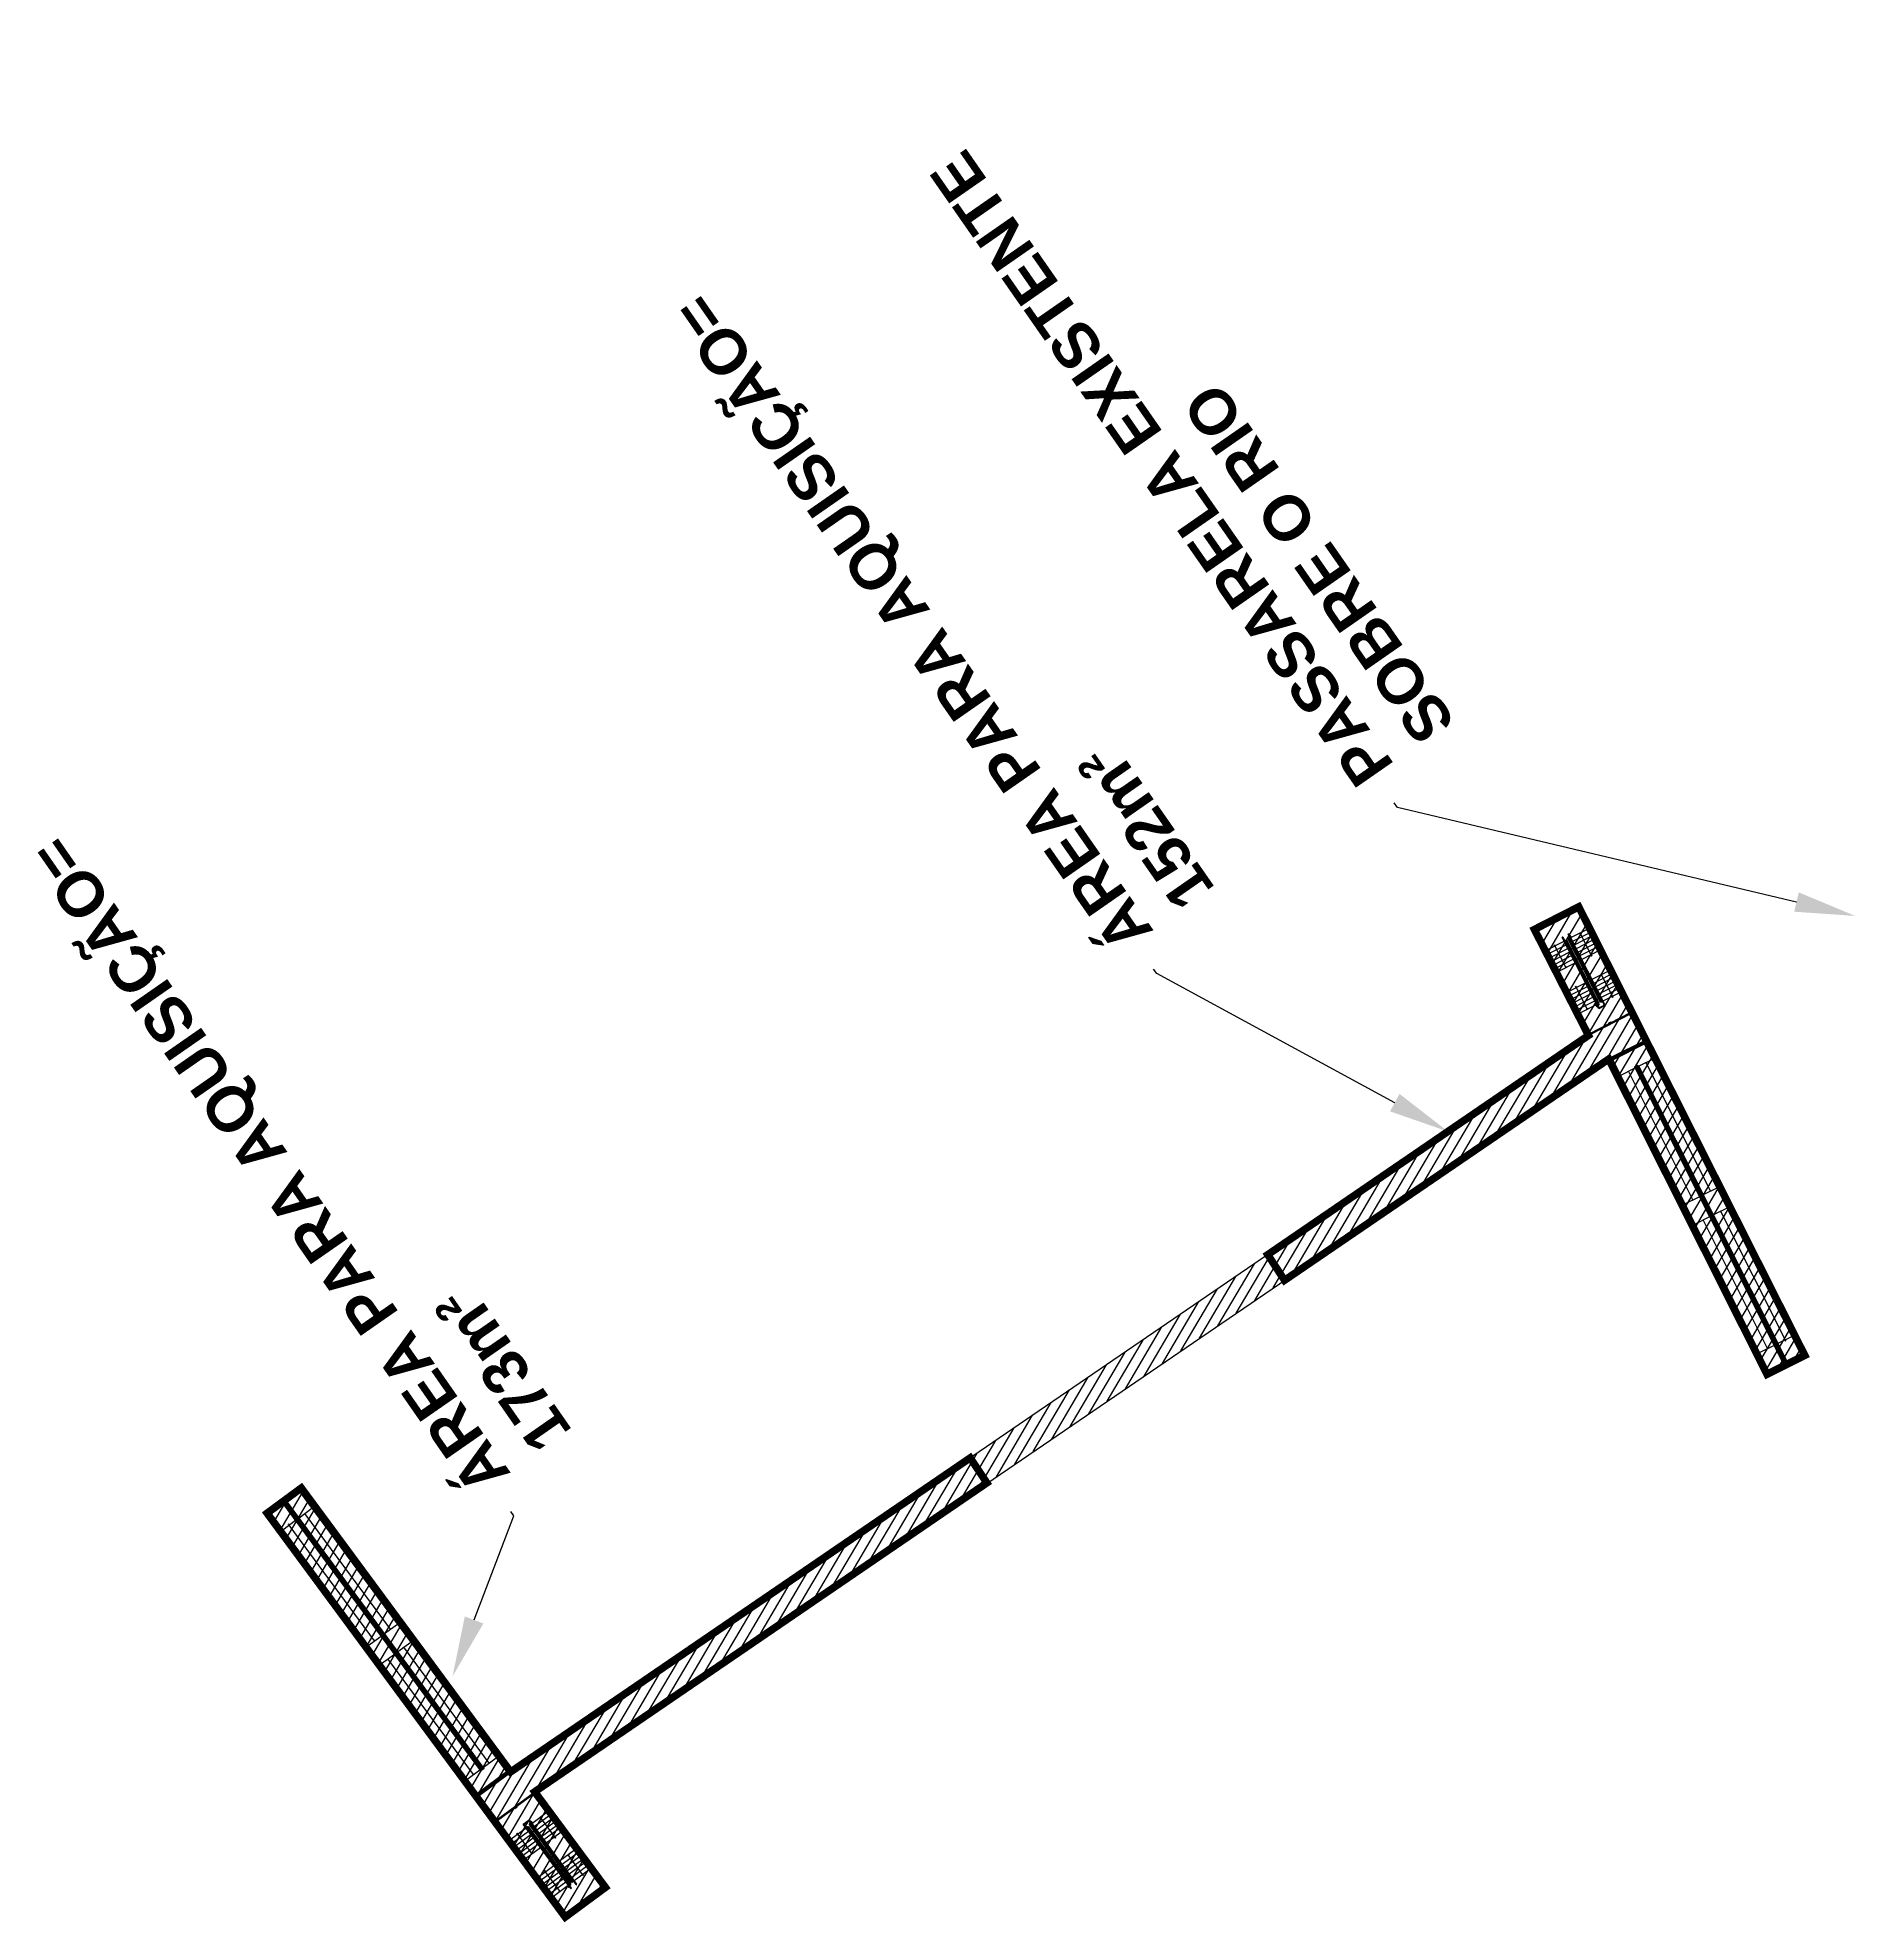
# Model space of a CAD drawing. Header units: metres. Extents: x 292198 to 326394, y 7397335 to 7462838.
# Drawn here: x 307733.7 to 307855, y 7434253.6 to 7434379.3 of the extents above; entities that cross this region are included whole.
import ezdxf
from ezdxf import colors
from ezdxf.entities.mleader import LeaderData, LeaderLine
from ezdxf.math import Vec2, Vec3

# ---------------------------------------------------------------- set-up
doc = ezdxf.new("R2010")
doc.units = ezdxf.units.M
doc.layers.get('0').update_dxf_attribs({"color": 5})
for name, color, linetype in [('_PASSARELA A CONSTRUIR', 230, 'Continuous'), ('_TEXTOS PASSARELAS', 2, 'Continuous'), ('_ÁREAA DE AQUISIÇÃO', 2, 'Continuous'), ('ARQ-ALV-BXA', 7, 'Continuous'), ('ARQ-AUX', 1, 'Continuous'), ('ARQ-AUX-02', 7, 'Continuous'), ('ARQ-TXT-QDA', 2, 'Continuous')]:
    doc.layers.add(name, color=color, linetype=linetype)
doc.styles.add('ARIAL', font='arial.ttf')
doc.styles.add('Cota', font='romans.shx')

# ---------------------------------------------------------------- blocks, each defined once
blk = doc.blocks.new('A$C0FA2317C')
at = {"layer": 'ARQ-AUX'}
h = blk.add_hatch(color=230, dxfattribs=at)
edge = h.paths.add_edge_path()
edge.add_arc((11.11, 2.02), 0.0136, 180, 540, ccw=False)
h = blk.add_hatch(color=230, dxfattribs=at)
edge = h.paths.add_edge_path()
edge.add_arc((22.21, 2.02), 0.0136, 180, 540, ccw=False)
h = blk.add_hatch(color=230, dxfattribs=at)
edge = h.paths.add_edge_path()
edge.add_arc((1.51, 0.71), 0.0136, 180, 540, ccw=False)
at = {"layer": 'ARQ-ALV-BXA', "color": 230, "ltscale": 5}
for p, q in [((1.6, 2.7), (0.01, 2.7)), ((3.2, 2.7), (1.61, 2.7)), ((22.2, 2.7), (3.21, 2.7)), ((23.56, 2.7), (22.21, 2.7)), ((23.56, 0), (23.56, 2.7)), ((23.56, 0), (23.56, 2.7)), ((1.6, 1.35), (0.01, 1.35)), ((3.2, 1.35), (1.61, 1.35)), ((22.2, 1.35), (3.21, 1.35)), ((21.87, 1.35), (3.23, 1.35)), ((23.56, 0), (0, 0))]:
    blk.add_line(p, q, dxfattribs=at)
at = {"layer": 'ARQ-ALV-BXA', "color": 230, "ltscale": 10}
for p, q in [((1.51, 1.53), (1.51, 2.6)), ((11.11, 1.53), (11.11, 2.6)), ((12.61, 1.53), (12.61, 2.6)), ((22.21, 1.53), (22.21, 2.6)), ((1.51, 0.18), (1.51, 1.25)), ((11.11, 0.18), (11.11, 1.25)), ((12.61, 0.18), (12.61, 1.25)), ((22.21, 0.18), (22.21, 1.25))]:
    blk.add_line(p, q, dxfattribs=at)
for points in [[(0, 2.6), (0, 1.53)], [(0, 1.25), (0, 0.18)], [(0, 0.03), (0, 0)]]:
    blk.add_lwpolyline(points, dxfattribs=at)
at = {"layer": 'ARQ-AUX', "color": 230}
for points in [[(0.1, 2.8), (0.1, 2.83), (0, 2.83), (0, 2.8)], [(0.01, 2.73), (0.1, 2.73), (0.1, 2.76)], [(1.61, 2.83), (1.5, 2.83), (1.5, 2.8)], [(1.5, 2.76), (1.5, 2.73), (1.6, 2.73)], [(1.7, 2.8), (1.7, 2.83), (1.61, 2.83)], [(1.61, 2.73), (1.7, 2.73), (1.7, 2.76)], [(3.21, 2.83), (3.1, 2.83), (3.1, 2.8)], [(3.1, 2.76), (3.1, 2.73), (3.2, 2.73)], [(3.3, 2.8), (3.3, 2.83), (3.21, 2.83)], [(3.21, 2.73), (3.3, 2.73), (3.3, 2.76)], [(22.21, 2.83), (22.11, 2.83), (22.11, 2.8)], [(22.11, 2.76), (22.11, 2.73), (22.2, 2.73)], [(22.31, 2.8), (22.31, 2.83), (22.21, 2.83)], [(22.21, 2.73), (22.31, 2.73), (22.31, 2.76)], [(23.53, 2.73), (23.53, 2.83), (23.43, 2.83), (23.43, 2.8)], [(23.43, 2.76), (23.43, 2.73), (23.53, 2.73)], [(23.46, 2.5), (23.43, 2.5), (23.43, 2.7), (23.53, 2.7), (23.53, 2.5), (23.5, 2.5)], [(0.1, 1.45), (0.1, 1.48), (0.01, 1.48)], [(0.01, 1.38), (0.1, 1.38), (0.1, 1.41)], [(1.6, 1.48), (1.5, 1.48), (1.5, 1.45)], [(1.5, 1.41), (1.5, 1.38), (1.6, 1.38)], [(1.57, 2.04), (1.51, 2.02)], [(11.11, 2.02), (1.51, 2.02)], [(1.57, 1.99), (1.51, 2.02)], [(1.7, 1.45), (1.7, 1.48), (1.61, 1.48)], [(1.61, 1.38), (1.7, 1.38), (1.7, 1.41)], [(3.2, 1.48), (3.1, 1.48), (3.1, 1.45)], [(3.1, 1.41), (3.1, 1.38), (3.2, 1.38)], [(3.3, 1.45), (3.3, 1.48), (3.21, 1.48)], [(3.21, 1.38), (3.3, 1.38), (3.3, 1.41)], [(12.67, 2.04), (12.6, 2.02)], [(12.67, 1.99), (12.6, 2.02)], [(22.21, 2.02), (12.61, 2.02)], [(22.2, 1.48), (22.11, 1.48), (22.11, 1.45)], [(22.11, 1.41), (22.11, 1.38), (22.2, 1.38)], [(23.43, 1.33), (23.43, 1.43), (23.46, 1.43)], [(23.46, 1.23), (23.43, 1.23), (23.43, 1.32)], [(23.5, 1.43), (23.53, 1.43), (23.53, 1.23), (23.5, 1.23)], [(0, 0.05), (0, 0.03), (0.1, 0.03), (0.1, 0.05)], [(0.1, 0.09), (0.1, 0.13), (0.01, 0.13)], [(1.6, 0.13), (1.5, 0.13), (1.5, 0.09)], [(1.5, 0.05), (1.5, 0.03), (1.61, 0.03)], [(11.11, 0.71), (1.51, 0.71)], [(1.7, 0.09), (1.7, 0.13), (1.61, 0.13)], [(1.61, 0.03), (1.7, 0.03), (1.7, 0.05)], [(3.2, 0.13), (3.1, 0.13), (3.1, 0.09)], [(3.1, 0.05), (3.1, 0.03), (3.21, 0.03)], [(3.3, 0.09), (3.3, 0.13), (3.21, 0.13)], [(3.21, 0.03), (3.3, 0.03), (3.3, 0.05)], [(11.05, 0.74), (11.11, 0.71)], [(11.05, 0.68), (11.11, 0.71)], [(22.21, 0.71), (12.61, 0.71)], [(22.2, 0.13), (22.11, 0.13), (22.11, 0.09)], [(22.11, 0.05), (22.11, 0.03), (22.21, 0.03)], [(22.15, 0.74), (22.21, 0.71)], [(22.15, 0.68), (22.21, 0.71)], [(22.31, 0.09), (22.31, 0.13), (22.21, 0.13)], [(22.21, 0.03), (22.31, 0.03), (22.31, 0.05)], [(23.43, 0.06), (23.43, 0), (23.53, 0), (23.53, 0.2), (23.5, 0.2)], [(23.46, 0.2), (23.43, 0.2), (23.43, 0.09)]]:
    blk.add_lwpolyline(points, dxfattribs=at)
for points in [[(0.01, 2.76), (0, 2.76), (0, 2.64), (0.01, 2.64)], [(1.61, 2.76), (1.6, 2.76), (1.6, 2.64), (1.61, 2.64)], [(3.21, 2.76), (3.2, 2.76), (3.2, 2.64), (3.21, 2.64)], [(22.21, 2.76), (22.2, 2.76), (22.2, 2.64), (22.21, 2.64)], [(0.01, 1.45), (0, 1.45), (0, 1.49), (0.01, 1.49)], [(0.01, 1.41), (0, 1.41), (0, 1.29), (0.01, 1.29)], [(1.61, 1.45), (1.6, 1.45), (1.6, 1.49), (1.61, 1.49)], [(1.61, 1.41), (1.6, 1.41), (1.6, 1.29), (1.61, 1.29)], [(3.21, 1.45), (3.2, 1.45), (3.2, 1.49), (3.21, 1.49)], [(3.21, 1.41), (3.2, 1.41), (3.2, 1.29), (3.21, 1.29)], [(22.21, 1.45), (22.2, 1.45), (22.2, 1.49), (22.21, 1.49)], [(22.21, 1.41), (22.2, 1.41), (22.2, 1.29), (22.21, 1.29)], [(23.42, 1.33), (23.46, 1.33), (23.46, 1.32), (23.42, 1.32)], [(0.01, 0.09), (0, 0.09), (0, 0.13), (0.01, 0.13)], [(1.61, 0.09), (1.6, 0.09), (1.6, 0.13), (1.61, 0.13)], [(3.21, 0.09), (3.2, 0.09), (3.2, 0.13), (3.21, 0.13)], [(22.21, 0.09), (22.2, 0.09), (22.2, 0.13), (22.21, 0.13)]]:
    blk.add_lwpolyline(points, close=True, dxfattribs=at)
for centre in [(11.11, 2.02), (22.21, 2.02), (1.51, 0.71)]:
    blk.add_circle(centre, 0.0136, dxfattribs=at)
at = {"layer": 'ARQ-AUX-02', "color": 230}
for p, q in [((0, 2.64), (23.42, 2.64)), ((0, 2.6), (23.38, 2.6)), ((23.42, 0.13), (23.42, 2.64)), ((23.46, 0.09), (23.46, 2.6)), ((23.5, 0.05), (23.5, 2.6)), ((22.3, 1.53), (0, 1.53)), ((22.25, 1.49), (0, 1.49)), ((22.25, 1.29), (0, 1.29)), ((22.25, 1.49), (22.25, 1.29)), ((22.3, 1.53), (22.3, 1.25)), ((22.3, 1.25), (0, 1.25)), ((0, 0.18), (23.38, 0.18)), ((0, 0.13), (23.42, 0.13))]:
    blk.add_line(p, q, dxfattribs=at)
for points in [[(0.01, 2.76), (0, 2.76), (0, 2.8), (0.01, 2.8)], [(1.61, 2.76), (1.6, 2.76), (1.6, 2.8), (1.61, 2.8)], [(3.21, 2.76), (3.2, 2.76), (3.2, 2.8), (3.21, 2.8)], [(22.21, 2.76), (22.2, 2.76), (22.2, 2.8), (22.21, 2.8)], [(23.46, 2.6), (23.46, 2.6), (23.5, 2.6), (23.5, 2.6)], [(23.53, 2.76), (23.53, 2.76), (23.53, 2.8), (23.53, 2.8)], [(0.01, 1.41), (0, 1.41), (0, 1.45), (0.01, 1.45)], [(1.61, 1.41), (1.6, 1.41), (1.6, 1.45), (1.61, 1.45)], [(3.21, 1.41), (3.2, 1.41), (3.2, 1.45), (3.21, 1.45)], [(22.21, 1.41), (22.2, 1.41), (22.2, 1.45), (22.21, 1.45)], [(23.46, 1.33), (23.46, 1.32), (23.5, 1.32), (23.5, 1.33)], [(0.01, 0.05), (0, 0.05), (0, 0.09), (0.01, 0.09)], [(1.61, 0.05), (1.6, 0.05), (1.6, 0.09), (1.61, 0.09)], [(3.21, 0.05), (3.2, 0.05), (3.2, 0.09), (3.21, 0.09)], [(22.21, 0.05), (22.2, 0.05), (22.2, 0.09), (22.21, 0.09)], [(23.46, 0.1), (23.46, 0.1), (23.5, 0.1), (23.5, 0.1)], [(23.5, 0.1), (23.5, 0.1), (23.5, 0.06), (23.5, 0.06)]]:
    blk.add_lwpolyline(points, close=True, dxfattribs=at)
for points in [[(0.01, 2.8), (23.53, 2.8)], [(0.01, 2.76), (23.53, 2.76)], [(23.38, 2.6), (23.38, 0.18)], [(23.42, 2.64), (23.42, 0.13)], [(0.01, 1.45), (22.2, 1.45)], [(22.2, 1.41), (0.01, 1.41)], [(23.46, 0.09), (0.01, 0.09)], [(0.01, 0.05), (23.5, 0.05)]]:
    blk.add_lwpolyline(points, dxfattribs=at)
at = {"layer": 'ARQ-TXT-QDA', "color": 230, "insert": (1.48, 0.74), "char_height": 0.06, "attachment_point": 3, "rotation": 0, "style": 'Cota'}
blk.add_mtext_dynamic_manual_height_columns('S', width=0.2059, gutter_width=1, heights=[0], dxfattribs=at)
blk = doc.blocks.new('A$C2B945DDC')
at = {"layer": 'ARQ-AUX'}
h = blk.add_hatch(color=230, dxfattribs=at)
edge = h.paths.add_edge_path()
edge.add_arc((3.22, 2.62), 0.0136, 360, 720, ccw=False)
h = blk.add_hatch(color=230, dxfattribs=at)
edge = h.paths.add_edge_path()
edge.add_arc((6.34, 2.62), 0.0136, 360, 720, ccw=False)
h = blk.add_hatch(color=230, dxfattribs=at)
edge = h.paths.add_edge_path()
edge.add_arc((1.6, 0.72), 0.0136, 180, 540, ccw=False)
h = blk.add_hatch(color=230, dxfattribs=at)
edge = h.paths.add_edge_path()
edge.add_arc((4.72, 0.72), 0.0136, 180, 540, ccw=False)
at = {"color": 230, "ltscale": 20}
for centre, start, end in [((1.32, 3.18), 89.987, 270.013), ((6.62, 3.18), 269.987, 90.013), ((1.32, 1.89), 89.987, 270.013), ((1.32, 1.45), 89.987, 270.013), ((1.32, 0.17), 89.987, 270.013)]:
    blk.add_arc(centre, 0.0222, start, end, dxfattribs=at)
at = {"layer": 'ARQ-ALV-BXA', "color": 230, "ltscale": 10}
for points in [[(1.6, 3.33), (0, 3.33), (0, 0.01), (1.6, 0.01)], [(1.6, 3.33), (6.34, 3.33), (6.34, 3.2)], [(1.6, 3.33), (1.6, 3.2)], [(1.6, 3.15), (1.6, 1.91)], [(1.87, 3.33), (1.87, 3.27)], [(1.87, 3.25), (1.87, 3.2)], [(1.87, 3.15), (1.87, 1.91)], [(2.14, 3.33), (2.14, 3.27)], [(2.14, 3.25), (2.14, 3.2)], [(2.14, 3.15), (2.14, 1.91)], [(2.41, 3.33), (2.41, 3.27)], [(2.41, 3.25), (2.41, 3.2)], [(2.41, 3.15), (2.41, 1.91)], [(2.68, 3.33), (2.68, 3.27)], [(2.68, 3.25), (2.68, 3.2)], [(2.68, 3.15), (2.68, 1.91)], [(2.95, 3.33), (2.95, 3.27)], [(2.95, 3.25), (2.95, 3.2)], [(2.95, 3.15), (2.95, 1.91)], [(3.22, 3.33), (3.22, 1.91)], [(4.72, 3.33), (4.72, 3.2)], [(4.72, 3.15), (4.72, 1.91)], [(4.99, 3.33), (4.99, 3.27)], [(4.99, 3.25), (4.99, 3.2)], [(4.99, 3.15), (4.99, 1.73)], [(5.26, 3.33), (5.26, 3.27)], [(5.26, 3.25), (5.26, 3.2)], [(5.26, 3.15), (5.26, 1.91)], [(5.53, 3.33), (5.53, 3.27)], [(5.53, 3.25), (5.53, 3.2)], [(5.53, 3.15), (5.53, 1.91)], [(5.8, 3.33), (5.8, 3.27)], [(5.8, 3.25), (5.8, 3.2)], [(5.8, 3.15), (5.8, 1.91)], [(6.07, 3.33), (6.07, 3.27)], [(6.07, 3.25), (6.07, 3.2)], [(6.07, 3.15), (6.07, 1.91)], [(6.34, 3.15), (6.34, 1.91)], [(1.6, 1.87), (1.6, 1.73)], [(6.34, 1.73), (1.6, 1.73)], [(1.6, 1.47), (1.6, 1.61)], [(1.6, 1.61), (6.34, 1.61)], [(1.6, 0.19), (1.6, 1.43)], [(1.87, 1.87), (1.87, 1.82)], [(1.87, 1.8), (1.87, 1.73)], [(1.87, 1.54), (1.87, 1.61)], [(1.87, 1.47), (1.87, 1.52)], [(1.87, 0.19), (1.87, 1.43)], [(2.14, 1.87), (2.14, 1.82)], [(2.14, 1.8), (2.14, 1.73)], [(2.14, 1.54), (2.14, 1.61)], [(2.14, 1.47), (2.14, 1.52)], [(2.14, 0.19), (2.14, 1.43)], [(2.41, 1.87), (2.41, 1.82)], [(2.41, 1.8), (2.41, 1.73)], [(2.41, 1.54), (2.41, 1.61)], [(2.41, 1.47), (2.41, 1.52)], [(2.41, 0.19), (2.41, 1.43)], [(2.68, 1.87), (2.68, 1.82)], [(2.68, 1.8), (2.68, 1.73)], [(2.68, 1.54), (2.68, 1.61)], [(2.68, 1.47), (2.68, 1.52)], [(2.68, 0.19), (2.68, 1.43)], [(2.95, 1.87), (2.95, 1.82)], [(2.95, 1.8), (2.95, 1.73)], [(2.95, 0.19), (2.95, 1.61)], [(3.22, 1.87), (3.22, 1.73)], [(3.22, 1.47), (3.22, 1.61)], [(3.22, 0.19), (3.22, 1.43)], [(4.72, 1.87), (4.72, 1.73)], [(4.72, 1.47), (4.72, 1.61)], [(4.72, 0.01), (4.72, 1.43)], [(4.99, 1.54), (4.99, 1.61)], [(4.99, 1.47), (4.99, 1.52)], [(4.99, 0.19), (4.99, 1.43)], [(5.26, 1.87), (5.26, 1.82)], [(5.26, 1.8), (5.26, 1.73)], [(5.26, 1.54), (5.26, 1.61)], [(5.26, 1.47), (5.26, 1.52)], [(5.26, 0.19), (5.26, 1.43)], [(5.53, 1.87), (5.53, 1.82)], [(5.53, 1.8), (5.53, 1.73)], [(5.53, 1.54), (5.53, 1.61)], [(5.53, 1.47), (5.53, 1.52)], [(5.53, 0.19), (5.53, 1.43)], [(5.8, 1.87), (5.8, 1.82)], [(5.8, 1.8), (5.8, 1.73)], [(5.8, 1.54), (5.8, 1.61)], [(5.8, 1.47), (5.8, 1.52)], [(5.8, 0.19), (5.8, 1.43)], [(6.07, 1.87), (6.07, 1.82)], [(6.07, 1.8), (6.07, 1.73)], [(6.07, 1.54), (6.07, 1.61)], [(6.07, 1.47), (6.07, 1.52)], [(6.07, 0.19), (6.07, 1.43)], [(6.34, 1.87), (6.34, 1.73)], [(6.34, 1.47), (6.34, 1.61)], [(6.34, 0.19), (6.34, 1.43)], [(6.34, 0.01), (1.6, 0.01), (1.6, 0.14)], [(1.87, 0.09), (1.87, 0.14)], [(1.87, 0.01), (1.87, 0.07)], [(2.14, 0.09), (2.14, 0.14)], [(2.14, 0.01), (2.14, 0.07)], [(2.41, 0.09), (2.41, 0.14)], [(2.41, 0.01), (2.41, 0.07)], [(2.68, 0.09), (2.68, 0.14)], [(2.68, 0.01), (2.68, 0.07)], [(2.95, 0.09), (2.95, 0.14)], [(2.95, 0.01), (2.95, 0.07)], [(3.22, 0.01), (3.22, 0.14)], [(4.99, 0.09), (4.99, 0.14)], [(4.99, 0.01), (4.99, 0.07)], [(5.26, 0.09), (5.26, 0.14)], [(5.26, 0.01), (5.26, 0.07)], [(5.53, 0.09), (5.53, 0.14)], [(5.53, 0.01), (5.53, 0.07)], [(5.8, 0.09), (5.8, 0.14)], [(5.8, 0.01), (5.8, 0.07)], [(6.07, 0.09), (6.07, 0.14)], [(6.07, 0.01), (6.07, 0.07)], [(6.34, 0.01), (6.34, 0.14)]]:
    blk.add_lwpolyline(points, dxfattribs=at)
at = {"layer": 'ARQ-AUX', "color": 230}
for points in [[(0.1, 3.13), (0.13, 3.13), (0.13, 3.33), (0.03, 3.33), (0.03, 3.13), (0.06, 3.13)], [(1.6, 3.27), (1.6, 3.27), (1.6, 3.31), (1.5, 3.31), (1.5, 3.21), (1.59, 3.21)], [(1.6, 3.21), (1.6, 3.21)], [(1.66, 2.65), (1.6, 2.62)], [(3.22, 2.62), (1.6, 2.62)], [(1.66, 2.6), (1.6, 2.62)], [(3.22, 3.27), (3.22, 3.27), (3.22, 3.31), (3.12, 3.31), (3.12, 3.27)], [(3.12, 3.25), (3.12, 3.21), (3.21, 3.21)], [(4.72, 3.27), (4.72, 3.27), (4.72, 3.31), (4.62, 3.31), (4.62, 3.27)], [(4.62, 3.25), (4.62, 3.21), (4.71, 3.21)], [(4.78, 2.65), (4.72, 2.62)], [(6.34, 2.62), (4.72, 2.62)], [(4.78, 2.6), (4.72, 2.62)], [(6.34, 3.27), (6.34, 3.27), (6.34, 3.31), (6.24, 3.31), (6.24, 3.27)], [(6.24, 3.25), (6.24, 3.21), (6.33, 3.21)], [(7.84, 3.13), (7.81, 3.13), (7.81, 3.33), (7.91, 3.33), (7.91, 3.13), (7.88, 3.13)], [(0.07, 1.77), (0.03, 1.77), (0.03, 1.57), (0.07, 1.57)], [(0.13, 1.68), (0.13, 1.77), (0.09, 1.77)], [(0.09, 1.57), (0.13, 1.57), (0.13, 1.67)], [(1.6, 1.8), (1.6, 1.8), (1.6, 1.76), (1.5, 1.76), (1.5, 1.86), (1.59, 1.86)], [(1.6, 1.54), (1.6, 1.54), (1.6, 1.58), (1.7, 1.58), (1.7, 1.54)], [(1.7, 1.52), (1.7, 1.48), (1.61, 1.48)], [(3.12, 1.82), (3.12, 1.86), (3.21, 1.86)], [(3.22, 1.8), (3.22, 1.8), (3.22, 1.76), (3.12, 1.76), (3.12, 1.8)], [(3.22, 1.54), (3.22, 1.54), (3.22, 1.58), (3.32, 1.58), (3.32, 1.54)], [(3.32, 1.52), (3.32, 1.48), (3.23, 1.48)], [(4.62, 1.82), (4.62, 1.86), (4.71, 1.86)], [(4.72, 1.8), (4.72, 1.8), (4.72, 1.76), (4.62, 1.76), (4.62, 1.8)], [(4.72, 1.54), (4.72, 1.54), (4.72, 1.58), (4.82, 1.58), (4.82, 1.54)], [(4.82, 1.52), (4.82, 1.48), (4.73, 1.48)], [(6.24, 1.82), (6.24, 1.86), (6.33, 1.86)], [(6.34, 1.8), (6.34, 1.8), (6.34, 1.76), (6.24, 1.76), (6.24, 1.8)], [(6.34, 1.54), (6.34, 1.54), (6.34, 1.58), (6.44, 1.58), (6.44, 1.48), (6.35, 1.48)], [(7.81, 1.68), (7.81, 1.77), (7.85, 1.77)], [(7.85, 1.57), (7.81, 1.57), (7.81, 1.67)], [(7.87, 1.77), (7.91, 1.77), (7.91, 1.57), (7.87, 1.57)], [(0.13, 0.07), (0.13, 0.01), (0.03, 0.01), (0.03, 0.21), (0.07, 0.21)], [(0.09, 0.21), (0.13, 0.21), (0.13, 0.09)], [(1.6, 0.72), (3.22, 0.72)], [(1.6, 0.07), (1.6, 0.07), (1.6, 0.03), (1.7, 0.03), (1.7, 0.07)], [(1.7, 0.09), (1.7, 0.13), (1.61, 0.13)], [(3.16, 0.75), (3.22, 0.72)], [(3.16, 0.69), (3.22, 0.72)], [(3.22, 0.07), (3.22, 0.07), (3.22, 0.03), (3.32, 0.03), (3.32, 0.07)], [(3.32, 0.09), (3.32, 0.13), (3.23, 0.13)], [(4.72, 0.72), (6.34, 0.72)], [(4.72, 0.07), (4.72, 0.07), (4.72, 0.03), (4.82, 0.03), (4.82, 0.07)], [(4.82, 0.09), (4.82, 0.13), (4.73, 0.13)], [(6.28, 0.75), (6.34, 0.72)], [(6.28, 0.69), (6.34, 0.72)], [(6.34, 0.07), (6.34, 0.07), (6.34, 0.03), (6.44, 0.03), (6.44, 0.13), (6.35, 0.13)], [(6.34, 0.13), (6.34, 0.13)], [(7.81, 0.07), (7.81, 0.01), (7.91, 0.01), (7.91, 0.21), (7.87, 0.21)], [(7.85, 0.21), (7.81, 0.21), (7.81, 0.09)]]:
    blk.add_lwpolyline(points, dxfattribs=at)
for points in [[(1.59, 3.2), (1.59, 3.25), (1.6, 3.25), (1.6, 3.2)], [(3.21, 3.2), (3.21, 3.25), (3.22, 3.25), (3.22, 3.2)], [(4.71, 3.2), (4.71, 3.25), (4.72, 3.25), (4.72, 3.2)], [(6.33, 3.2), (6.33, 3.25), (6.34, 3.25), (6.34, 3.2)], [(0.14, 1.68), (0.1, 1.68), (0.1, 1.67), (0.14, 1.67)], [(1.59, 1.87), (1.59, 1.82), (1.6, 1.82), (1.6, 1.87)], [(1.61, 1.47), (1.61, 1.52), (1.6, 1.52), (1.6, 1.47)], [(3.21, 1.87), (3.21, 1.82), (3.22, 1.82), (3.22, 1.87)], [(3.23, 1.47), (3.23, 1.52), (3.22, 1.52), (3.22, 1.47)], [(4.71, 1.87), (4.71, 1.82), (4.72, 1.82), (4.72, 1.87)], [(4.73, 1.47), (4.73, 1.52), (4.72, 1.52), (4.72, 1.47)], [(6.33, 1.87), (6.33, 1.82), (6.34, 1.82), (6.34, 1.87)], [(6.35, 1.47), (6.35, 1.52), (6.34, 1.52), (6.34, 1.47)], [(7.8, 1.68), (7.84, 1.68), (7.84, 1.67), (7.8, 1.67)], [(1.61, 0.14), (1.61, 0.09), (1.6, 0.09), (1.6, 0.14)], [(3.23, 0.14), (3.23, 0.09), (3.22, 0.09), (3.22, 0.14)], [(4.73, 0.14), (4.73, 0.09), (4.72, 0.09), (4.72, 0.14)], [(6.35, 0.14), (6.35, 0.09), (6.34, 0.09), (6.34, 0.14)]]:
    blk.add_lwpolyline(points, close=True, dxfattribs=at)
for centre in [(3.22, 2.62), (6.34, 2.62), (1.6, 0.72), (4.72, 0.72)]:
    blk.add_circle(centre, 0.0136, dxfattribs=at)
at = {"layer": 'ARQ-AUX-02', "color": 230}
for p, q in [((0.07, 3.27), (7.87, 3.27)), ((0.07, 0.07), (0.07, 3.24)), ((0.09, 3.25), (6.34, 3.25)), ((0.09, 0.09), (0.09, 3.24)), ((1.32, 3.2), (6.62, 3.2)), ((1.32, 3.15), (6.62, 3.15)), ((7.85, 0.09), (7.85, 3.24)), ((7.87, 0.07), (7.87, 3.24)), ((1.6, 1.82), (6.34, 1.82)), ((1.6, 1.8), (6.34, 1.8)), ((6.34, 1.54), (1.6, 1.54)), ((6.34, 1.52), (1.6, 1.52)), ((6.34, 0.09), (0.07, 0.09)), ((6.34, 0.07), (0.07, 0.07)), ((6.62, 0.19), (1.32, 0.19)), ((6.62, 0.14), (1.32, 0.14))]:
    blk.add_line(p, q, dxfattribs=at)
for points in [[(0.07, 3.25), (0.07, 3.25), (0.07, 3.27), (0.07, 3.27)], [(0.09, 3.25), (0.09, 3.24), (0.07, 3.24), (0.07, 3.25)], [(1.6, 3.25), (1.59, 3.25), (1.59, 3.27), (1.6, 3.27)], [(3.22, 3.25), (3.21, 3.25), (3.21, 3.27), (3.22, 3.27)], [(4.72, 3.25), (4.71, 3.25), (4.71, 3.27), (4.72, 3.27)], [(6.34, 3.25), (6.33, 3.25), (6.33, 3.27), (6.34, 3.27)], [(7.85, 3.25), (7.85, 3.24), (7.87, 3.24), (7.87, 3.25)], [(7.87, 3.25), (7.87, 3.25), (7.87, 3.27), (7.87, 3.27)], [(0.1, 1.68), (0.1, 1.67), (0.06, 1.67), (0.06, 1.68)], [(1.6, 1.82), (1.59, 1.82), (1.59, 1.8), (1.6, 1.8)], [(1.6, 1.52), (1.61, 1.52), (1.61, 1.54), (1.6, 1.54)], [(3.22, 1.82), (3.21, 1.82), (3.21, 1.8), (3.22, 1.8)], [(3.22, 1.52), (3.23, 1.52), (3.23, 1.54), (3.22, 1.54)], [(4.72, 1.82), (4.71, 1.82), (4.71, 1.8), (4.72, 1.8)], [(4.72, 1.52), (4.73, 1.52), (4.73, 1.54), (4.72, 1.54)], [(6.34, 1.82), (6.33, 1.82), (6.33, 1.8), (6.34, 1.8)], [(6.34, 1.52), (6.35, 1.52), (6.35, 1.54), (6.34, 1.54)], [(7.84, 1.68), (7.84, 1.67), (7.88, 1.67), (7.88, 1.68)], [(0.09, 0.09), (0.09, 0.1), (0.07, 0.1), (0.07, 0.09)], [(0.07, 0.09), (0.07, 0.09), (0.07, 0.07), (0.07, 0.07)], [(1.6, 0.09), (1.61, 0.09), (1.61, 0.07), (1.6, 0.07)], [(3.22, 0.09), (3.23, 0.09), (3.23, 0.07), (3.22, 0.07)], [(4.72, 0.09), (4.73, 0.09), (4.73, 0.07), (4.72, 0.07)], [(6.34, 0.09), (6.35, 0.09), (6.35, 0.07), (6.34, 0.07)], [(7.85, 0.09), (7.85, 0.1), (7.87, 0.1), (7.87, 0.09)], [(7.87, 0.09), (7.87, 0.09), (7.87, 0.07), (7.87, 0.07)]]:
    blk.add_lwpolyline(points, close=True, dxfattribs=at)
for points in [[(6.34, 3.33), (7.94, 3.33), (7.94, 0.01), (6.34, 0.01)], [(1.32, 1.91), (6.66, 1.91), (6.66, 1.43), (1.32, 1.43)], [(6.62, 1.87), (1.32, 1.87)], [(1.32, 1.47), (6.62, 1.47)], [(6.62, 1.87), (6.62, 1.47)], [(7.85, 0.09), (6.35, 0.09)], [(6.35, 0.07), (7.87, 0.07)]]:
    blk.add_lwpolyline(points, dxfattribs=at)
at = {"layer": 'ARQ-TXT-QDA', "color": 230, "char_height": 0.06, "width": 2.6686, "attachment_point": 3, "style": 'Cota'}
for insert, rotation in [((3.27, 2.58), 180), ((6.37, 2.59), 180), ((1.57, 0.75), 0), ((4.67, 0.76), 0)]:
    blk.add_mtext('S', dxfattribs=dict(at, insert=insert, rotation=rotation))
at = {"layer": 'ARQ-TXT-QDA', "color": 230, "char_height": 0.06, "attachment_point": 3, "style": 'Cota'}
for insert, rotation in [((1.45, 1.94), 180), ((6.49, 1.4), 0)]:
    blk.add_mtext_dynamic_manual_height_columns('14', width=0.2059, gutter_width=1, heights=[0], dxfattribs=dict(at, insert=insert, rotation=rotation))

msp = doc.modelspace()

# ---------------------------------------------------------------- hatches: boundary and pattern name
at = {"layer": '_PASSARELA A CONSTRUIR', "ltscale": 0.1, "transparency": 33554687}
h = msp.add_hatch(dxfattribs=at)
h.set_pattern_fill('ANSI31', color=256, scale=0.2, angle=45)
h.set_pattern_definition([(59.52134, (306828.8014, 7435512.76277), (-0.54725452, 0.32208304), [])])
h.paths.add_polyline_path([(307851.61, 7434291.41), (307836.53, 7434321.34), (307833.57, 7434319.83), (307837.18, 7434312.76), (307765.27, 7434263.62), (307751.3, 7434282.56), (307749.95, 7434281.54), (307749.71, 7434281.36), (307749.02, 7434280.88), (307768.91, 7434253.93), (307771.59, 7434255.91), (307766.87, 7434262.29), (307838.53, 7434311.18), (307849.09, 7434290.15), (307850.29, 7434290.75), (307850.46, 7434290.84)])

# ---------------------------------------------------------------- linework, layer by layer
msp.add_lwpolyline([(307765.27, 7434263.62), (307751.3, 7434282.56), (307749.95, 7434281.54), (307749.71, 7434281.36), (307749.02, 7434280.88), (307768.91, 7434253.93), (307771.59, 7434255.91), (307766.87, 7434262.29), (307838.53, 7434311.18), (307849.09, 7434290.15), (307850.29, 7434290.75), (307850.46, 7434290.84), (307851.61, 7434291.41), (307836.53, 7434321.34), (307833.57, 7434319.83), (307837.18, 7434312.76)], close=True, dxfattribs=at)
at = {"layer": '_ÁREAA DE AQUISIÇÃO', "const_width": 0.5, "flags": 128}
for points in [[(307849.09, 7434290.15), (307838.53, 7434311.18), (307816.9, 7434296.42), (307815.78, 7434298.13), (307837.18, 7434312.76), (307833.57, 7434319.83), (307836.53, 7434321.34), (307851.61, 7434291.41), (307849.09, 7434290.15)], [(307795.93, 7434284.57), (307797.04, 7434282.9), (307766.87, 7434262.29), (307771.59, 7434255.91), (307768.91, 7434253.93), (307749.02, 7434280.88), (307751.3, 7434282.56), (307765.27, 7434263.62), (307795.93, 7434284.57), (307797.04, 7434282.9)]]:
    msp.add_lwpolyline(points, dxfattribs=at)

# ---------------------------------------------------------------- block references
for name, p, rotation in [('A$C2B945DDC', (307833.56, 7434319.82), 297.0813780571926), ('A$C0FA2317C', (307851.61, 7434291.41), 116.6454338005501), ('A$C0FA2317C', (307749.02, 7434280.88), 306.4334480945625), ('A$C2B945DDC', (307771.6, 7434255.91), 126.433448093849)]:
    msp.add_blockref(name, p, dxfattribs=dict(rotation=rotation))

# ---------------------------------------------------------------- leaders
at = {"layer": '_TEXTOS PASSARELAS'}
ml = msp.add_multileader_mtext('Standard', dxfattribs=at)
ml.set_content('{\\fArial|b1|i0|c0|p34;PASSARELA EXISTENTE\\PSOBRE O RIO}', color=256, style='ARIAL')
ml.set_leader_properties()
ml.build(insert=Vec2(0, 0))
ml.multileader.update_dxf_attribs({"text_right_attachment_type": 6, "dogleg_length": 0.54, "arrow_head_size": 4.03})
ctx = ml.context
ctx.base_point, ctx.char_height, ctx.arrow_head_size, ctx.landing_gap_size, ctx.plane_origin, ctx.plane_x_axis, ctx.plane_y_axis = Vec3(307824.23, 7434328.27), 3, 4.03, 2.02, Vec3(307816.52, 7434302.18), Vec3(-0.571178, 0.820826), Vec3(-0.820826, -0.571178)
ctx.right_attachment = 6
notes = []
notes.append((ctx, [(0, (1, 1, 0), (307824.43, 7434327.97), (-0.571178, 0.820826), 0.363, [(0, [(307854.98, 7434320.73)], 0, [])])]))
ctx.mtext.insert, ctx.mtext.text_direction, ctx.mtext.rotation, ctx.mtext.width, ctx.mtext.defined_height, ctx.mtext.flow_direction = Vec3(307821.82, 7434329.06), Vec3(-0.571178, 0.820826), 2.178737, 55.0264, 14.48, 5
ml = msp.add_multileader_mtext('Standard', dxfattribs=at)
ml.set_content('{\\fArial|b1|i0|c0|p34;ÁREA PARA AQUISIÇÃO=\\P152m²}', color=256, style='ARIAL')
ml.set_leader_properties()
ml.build(insert=Vec2(0, 0))
ml.multileader.update_dxf_attribs({"text_right_attachment_type": 6, "dogleg_length": 0.54, "arrow_head_size": 4.03})
ctx = ml.context
ctx.base_point, ctx.char_height, ctx.arrow_head_size, ctx.landing_gap_size, ctx.plane_origin, ctx.plane_x_axis, ctx.plane_y_axis = Vec3(307808.16, 7434317.19, -592), 3, 4.03, 2.02, Vec3(307800.45, 7434291.1, -592), Vec3(-0.571178, 0.820826), Vec3(-0.820826, -0.571178)
ctx.right_attachment = 6
notes.append((ctx, [(0, (1, 1, 0), (307808.37, 7434316.89, -592), (-0.571178, 0.820826), 0.363, [(0, [(307827.8, 7434306.35, -592)], 0, [])])]))
ctx.mtext.insert, ctx.mtext.text_direction, ctx.mtext.rotation, ctx.mtext.width, ctx.mtext.defined_height, ctx.mtext.flow_direction = Vec3(307805.76, 7434317.97, -592), Vec3(-0.571178, 0.820826), 2.178737, 55.0264, 14.48, 5
ml = msp.add_multileader_mtext('Standard', dxfattribs=at)
ml.set_content('{\\fArial|b1|i0|c0|p34;ÁREA PARA AQUISIÇÃO=\\P173m²}', color=256, style='ARIAL')
ml.set_leader_properties()
ml.build(insert=Vec2(0, 0))
ml.multileader.update_dxf_attribs({"text_right_attachment_type": 6, "dogleg_length": 0.54, "arrow_head_size": 4.03})
ctx = ml.context
ctx.base_point, ctx.char_height, ctx.arrow_head_size, ctx.landing_gap_size, ctx.plane_origin, ctx.plane_x_axis, ctx.plane_y_axis = Vec3(307765.27, 7434281, -592), 3, 4.03, 2.02, Vec3(307751.33, 7434263.34, -592), Vec3(-0.571178, 0.820826), Vec3(-0.820826, -0.571178)
ctx.right_attachment = 6
notes.append((ctx, [(0, (1, 1, 0), (307765.48, 7434280.7, -592), (-0.571178, 0.820826), 0.363, [(0, [(307761.39, 7434269.99, -592)], 0, [])])]))
ctx.mtext.insert, ctx.mtext.text_direction, ctx.mtext.rotation, ctx.mtext.flow_direction = Vec3(307762.87, 7434281.78, -592), Vec3(-0.571178, 0.820826), 2.178737, 5
for ctx, leaders in notes:
    for number, flags, end, landing, length, lines in leaders:
        leader = LeaderData()
        leader.index, (leader.has_last_leader_line, leader.has_dogleg_vector, leader.attachment_direction) = number, flags
        leader.last_leader_point, leader.dogleg_vector, leader.dogleg_length = Vec3(end), Vec3(landing), length
        for number, points, colour, breaks in lines:
            line = LeaderLine()
            line.index, line.vertices, line.color, line.breaks = number, Vec3.list(points), colors.encode_raw_color(colour), breaks
            leader.lines.append(line)
        ctx.leaders.append(leader)

doc.saveas('drawing.dxf')
